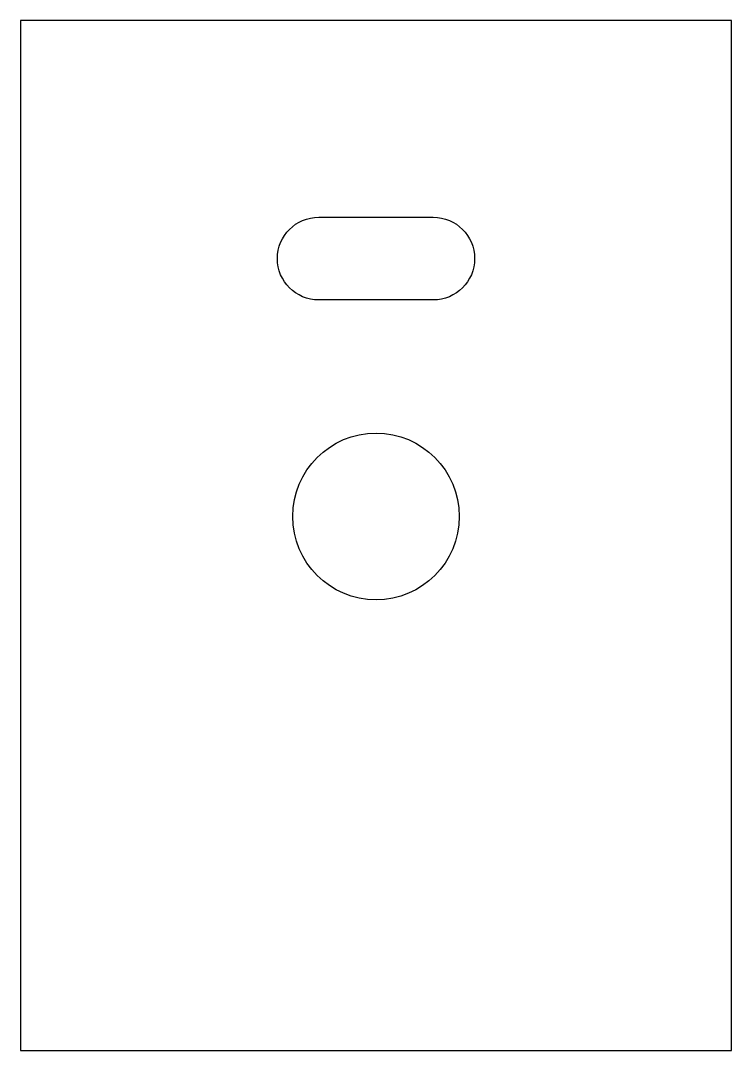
# Model space of a CAD drawing. Header units: millimetres. Extents: x -2 to 25.3, y 0 to 39.5.
import ezdxf

# ---------------------------------------------------------------- set-up
doc = ezdxf.new("R2010")
doc.units = ezdxf.units.MM
doc.layers.get('0').update_dxf_attribs({"linetype": 'CONTINUOUS'})

msp = doc.modelspace()

# ---------------------------------------------------------------- linework, layer by layer
msp.add_lwpolyline([(-2, 0), (25.3, 0), (25.3, 39.538), (-2, 39.538)], close=True)
msp.add_lwpolyline([(13.85, 28.813), (9.45, 28.813, -1), (9.45, 31.987), (13.85, 31.987, -1)], format="xyb", close=True)
msp.add_circle((11.65, 20.5), 3.2)

doc.saveas('drawing.dxf')
